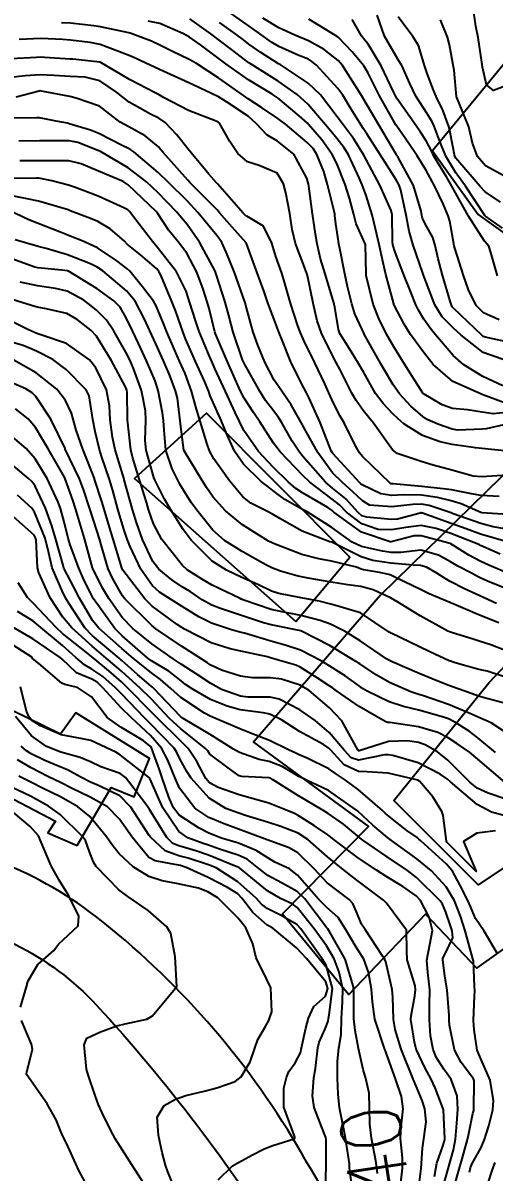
# Model space of a CAD drawing. Header units: metres. Extents: x 318500 to 325275, y 7408834 to 7428799.
# Drawn here: x 323661.5 to 323693.2, y 7419599.3 to 7419676.5 of the extents above; entities that cross this region are included whole.
import ezdxf
from ezdxf.enums import TextEntityAlignment as Align

# ---------------------------------------------------------------- set-up
doc = ezdxf.new("R2010")
doc.units = ezdxf.units.M
doc.header["$MEASUREMENT"] = 0
for name, color, linetype in [('Cotas', 45, 'Continuous'), ('Curvas de Nivel 1m', 11, 'Continuous'), ('Curvas de Nivel 5m', 15, 'Continuous'), ('Edificações', 30, 'Continuous'), ('Vias Primárias', 230, 'Continuous')]:
    doc.layers.add(name, color=color, linetype=linetype)
doc.styles.add('Style-STANDARD', font='STANDARD.shx')

msp = doc.modelspace()

# ---------------------------------------------------------------- linework, layer by layer
at = {"layer": 'Curvas de Nivel 1m', "flags": 128}
for points, elevation in [([(323694.173, 7419653.765), (323692.453, 7419654.368), (323690.991, 7419655.535), (323690.475, 7419656.006), (323689.697, 7419656.767), (323689.22, 7419657.559), (323688.517, 7419659.376), (323688.443, 7419659.571), (323688.395, 7419659.698), (323687.753, 7419661.582), (323687.487, 7419662.513), (323687.285, 7419663.589), (323686.919, 7419665.272), (323686.804, 7419665.597), (323686.605, 7419665.965), (323685.551, 7419667.611), (323684.644, 7419669.058), (323684.424, 7419669.399), (323684.268, 7419669.626), (323683.591, 7419670.711), (323683.022, 7419671.645), (323682.687, 7419672.105), (323681.252, 7419673.672), (323680.956, 7419673.92), (323680.714, 7419674.058), (323680.083, 7419674.32), (323678.722, 7419674.927), (323678.234, 7419675.216), (323677.527, 7419675.718), (323676.738, 7419676.28), (323675.009, 7419677.503)], 772), ([(323694.463, 7419654.998), (323692.59, 7419655.397), (323692.469, 7419655.445), (323692.37, 7419655.521), (323690.488, 7419657.331), (323690.387, 7419657.44), (323690.323, 7419657.543), (323690.231, 7419657.807), (323689.726, 7419659.552), (323689.446, 7419660.647), (323689.242, 7419661.56), (323689.079, 7419662.086), (323688.564, 7419663.007), (323688.383, 7419663.387), (323688.338, 7419663.573), (323688.291, 7419663.857), (323687.781, 7419665.582), (323686.718, 7419667.51), (323686.66, 7419667.6), (323686.647, 7419667.616), (323686.63, 7419667.645), (323685.46, 7419669.612), (323684.67, 7419670.975), (323684.28, 7419671.626), (323683.54, 7419672.795), (323683, 7419673.646), (323682.874, 7419673.81), (323682.713, 7419673.968), (323681.766, 7419674.709), (323680.726, 7419675.291), (323679.806, 7419675.689), (323678.737, 7419676.182), (323677.647, 7419676.816)], 773), ([(323693.767, 7419662.707), (323692.619, 7419663.519), (323692.571, 7419663.574), (323691.269, 7419665.533), (323690.613, 7419666.424), (323689.946, 7419667.55), (323689.579, 7419668.495), (323689.166, 7419669.562), (323688.999, 7419669.908), (323688.663, 7419670.441), (323687.943, 7419671.581), (323687.535, 7419672.43), (323687.01, 7419673.595), (323686.902, 7419673.787), (323686.715, 7419674.059), (323685.84, 7419675.609), (323685.343, 7419677.022)], 776), ([(323693.618, 7419664.471), (323692.595, 7419665.168), (323692.249, 7419665.524), (323690.628, 7419667.411), (323690.565, 7419667.541), (323690.244, 7419669.144), (323690.146, 7419669.548), (323689.754, 7419670.641), (323689.307, 7419671.561), (323689.112, 7419671.99), (323688.703, 7419673.114), (323688.579, 7419673.443), (323688.546, 7419673.572), (323688.122, 7419674.977), (323687.733, 7419675.585), (323686.75, 7419676.917)], 777), ([(323694.696, 7419672.539), (323693.148, 7419671.974), (323692.692, 7419672.339), (323692.422, 7419673.523), (323692.369, 7419673.868), (323692.117, 7419675.526), (323691.974, 7419676.295), (323691.778, 7419677.53)], 779), ([(323693.855, 7419649.498), (323692.654, 7419649.248), (323692.385, 7419649.218), (323690.76, 7419649.16), (323690.385, 7419649.214), (323689.407, 7419649.555), (323688.705, 7419649.877), (323688.395, 7419650.079), (323687.596, 7419650.772), (323686.836, 7419651.594), (323686.419, 7419652.185), (323685.588, 7419653.609), (323684.47, 7419655.59), (323684.454, 7419655.62), (323683.827, 7419656.973), (323683.625, 7419657.633), (323683.346, 7419658.798), (323683.161, 7419659.64), (323682.831, 7419661.361), (323682.77, 7419661.647), (323682.738, 7419661.833), (323682.564, 7419663.017), (323682.491, 7419663.573), (323682.481, 7419663.651), (323682.459, 7419663.764), (323681.999, 7419665.659), (323681.753, 7419666.522), (323681.291, 7419667.67), (323681.033, 7419668.073), (323680.638, 7419668.478), (323679.18, 7419669.695), (323678.656, 7419670.086), (323677.564, 7419670.819), (323676.675, 7419671.405), (323676.206, 7419671.737), (323674.696, 7419672.799), (323673.2, 7419673.775), (323672.713, 7419674.05), (323671.53, 7419674.61), (323670.722, 7419675.014), (323670.175, 7419675.268), (323668.73, 7419675.823), (323668.652, 7419675.841), (323666.736, 7419676.228), (323666.291, 7419676.312), (323664.739, 7419676.482), (323664.127, 7419676.511)], 768), ([(323694.399, 7419650.377), (323693.129, 7419650.241), (323692.398, 7419650.353), (323691.416, 7419650.514), (323690.401, 7419650.613), (323689.709, 7419650.857), (323688.487, 7419651.569), (323688.411, 7419651.639), (323687.184, 7419653.589), (323686.457, 7419654.749), (323685.97, 7419655.605), (323685.439, 7419656.651), (323685.057, 7419657.614), (323684.603, 7419659.535), (323684.595, 7419659.619), (323684.55, 7419661.62), (323683.932, 7419662.998), (323683.757, 7419663.632), (323683.483, 7419664.74), (323683.181, 7419665.641), (323682.621, 7419667.06), (323682.319, 7419667.655), (323681.616, 7419668.642), (323680.73, 7419669.679), (323680.651, 7419669.763), (323680.086, 7419670.259), (323678.676, 7419671.439), (323678.283, 7419671.706), (323676.694, 7419672.68), (323675.168, 7419673.753), (323674.905, 7419673.95), (323674.713, 7419674.097), (323673.473, 7419675.022), (323672.728, 7419675.54), (323672.576, 7419675.63), (323672.283, 7419675.787), (323670.74, 7419676.471), (323669.95, 7419676.614)], 769), ([(323693.783, 7419652.136), (323692.429, 7419652.765), (323691.161, 7419653.533), (323690.45, 7419654.176), (323689.262, 7419655.558), (323688.901, 7419655.991), (323688.48, 7419656.615), (323688.122, 7419657.211), (323687.939, 7419657.578), (323687.553, 7419658.536), (323687.127, 7419659.591), (323686.543, 7419661.114), (323686.391, 7419661.602), (323686.362, 7419661.792), (323686.333, 7419663.602), (323686.266, 7419663.911), (323685.51, 7419665.611), (323684.625, 7419667.285), (323684.436, 7419667.623), (323683.739, 7419668.731), (323683.066, 7419669.644), (323682.658, 7419670.193), (323681.518, 7419671.667), (323680.692, 7419672.457), (323678.808, 7419673.699), (323678.711, 7419673.756), (323677.515, 7419674.515), (323676.723, 7419675.079), (323676.352, 7419675.361), (323675.833, 7419675.743), (323674.742, 7419676.53)], 771), ([(323693.536, 7419656.56), (323692.485, 7419657.041), (323691.978, 7419657.525), (323691.471, 7419658.565), (323691.137, 7419659.534), (323690.547, 7419661.365), (323690.51, 7419661.541), (323690.209, 7419663.188), (323690.105, 7419663.547), (323689.773, 7419664.362), (323689.199, 7419665.561), (323688.616, 7419666.644), (323688.035, 7419667.579), (323687.455, 7419668.405), (323686.65, 7419669.566), (323686.626, 7419669.6), (323686.597, 7419669.654), (323685.5, 7419671.612), (323684.703, 7419673.176), (323684.432, 7419673.624), (323683.654, 7419674.571), (323682.729, 7419675.52), (323682.658, 7419675.58), (323682.544, 7419675.653), (323680.746, 7419676.762)], 774), ([(323693.892, 7419666.22), (323692.621, 7419666.91), (323692.079, 7419667.526), (323691.744, 7419668.424), (323691.485, 7419669.532), (323690.679, 7419671.503), (323690.672, 7419671.532), (323690.503, 7419673.339), (323690.475, 7419673.544), (323690.208, 7419675.031), (323690.066, 7419675.55), (323689.588, 7419676.716)], 778), ([(323694.125, 7419647.733), (323692.366, 7419647.914), (323691.938, 7419647.953), (323690.37, 7419648.182), (323689.563, 7419648.362), (323688.378, 7419648.787), (323687.128, 7419649.583), (323686.733, 7419649.926), (323686.397, 7419650.245), (323685.73, 7419650.933), (323685.235, 7419651.612), (323684.431, 7419653.025), (323684.09, 7419653.625), (323683.472, 7419654.617), (323682.836, 7419655.645), (323682.737, 7419655.911), (323682.488, 7419657.415), (323682.456, 7419657.617), (323682.449, 7419657.651), (323682.434, 7419657.707), (323681.837, 7419659.66), (323681.532, 7419660.668), (323681.293, 7419661.669), (323681.19, 7419662.304), (323681.001, 7419663.674), (323680.747, 7419665.528), (323680.715, 7419665.678), (323680.606, 7419666.072), (323679.727, 7419667.689), (323678.639, 7419668.555), (323677.923, 7419668.991), (323677.23, 7419669.721), (323676.658, 7419670.232), (323675.215, 7419671.209), (323674.677, 7419671.532), (323674.213, 7419671.765), (323672.691, 7419672.482), (323671.459, 7419673.038), (323670.704, 7419673.382), (323669.755, 7419673.824), (323669.035, 7419674.157), (323668.714, 7419674.281), (323668.011, 7419674.553), (323666.722, 7419675.043), (323666.048, 7419675.195), (323664.725, 7419675.345), (323664.214, 7419675.387), (323662.725, 7419675.445), (323661.278, 7419675.381)], 767), ([(323693.743, 7419646.095), (323692.337, 7419646.012), (323691.794, 7419646.07), (323690.344, 7419646.469), (323689.106, 7419646.801), (323688.352, 7419647.023), (323686.672, 7419647.587), (323686.364, 7419647.833), (323685.082, 7419649.61), (323684.775, 7419649.997), (323684.398, 7419650.465), (323683.917, 7419651.139), (323683.638, 7419651.632), (323682.821, 7419653.257), (323682.609, 7419653.647), (323682.444, 7419653.938), (323681.596, 7419655.663), (323681.31, 7419656.499), (323681.027, 7419657.672), (323680.652, 7419659.544), (323680.615, 7419659.679), (323680.524, 7419659.928), (323679.85, 7419661.687), (323679.631, 7419662.618), (323679.459, 7419663.691), (323679.203, 7419665.082), (323679.039, 7419665.696), (323678.611, 7419666.401), (323677.403, 7419666.933), (323676.621, 7419667.163), (323675.983, 7419667.74), (323675.433, 7419668.543), (323674.751, 7419669.758), (323674.651, 7419669.842), (323674.513, 7419669.901), (323672.662, 7419670.613), (323670.986, 7419671.494), (323670.678, 7419671.679), (323670.426, 7419671.814), (323668.693, 7419672.699), (323666.732, 7419673.86), (323666.71, 7419673.868), (323664.885, 7419674.061), (323664.712, 7419674.076), (323662.985, 7419674.188), (323662.713, 7419674.193), (323662.448, 7419674.187), (323660.711, 7419674.088)], 766), ([(323694.104, 7419643.492), (323692.395, 7419643.593), (323692.311, 7419643.619), (323690.977, 7419644.193), (323690.319, 7419644.396), (323689.383, 7419644.617), (323688.322, 7419644.777), (323687.097, 7419644.808), (323686.322, 7419644.764), (323685.591, 7419644.87), (323684.329, 7419645.479), (323684.249, 7419645.541), (323684.167, 7419645.622), (323682.359, 7419647.572), (323682.302, 7419647.651), (323682.242, 7419647.771), (323681.508, 7419649.659), (323680.736, 7419651.337), (323680.578, 7419651.668), (323680.415, 7419651.995), (323679.558, 7419653.683), (323678.949, 7419655.206), (323678.761, 7419655.697), (323678.477, 7419656.406), (323678.116, 7419657.335), (323677.983, 7419657.708), (323677.712, 7419658.502), (323677.281, 7419659.719), (323676.549, 7419661.684), (323676.525, 7419661.73), (323675.601, 7419662.785), (323674.743, 7419663.757), (323674.573, 7419663.94), (323672.751, 7419665.778), (323672.602, 7419665.938), (323670.961, 7419667.805), (323670.806, 7419667.982), (323670.634, 7419668.173), (323669.739, 7419668.921), (323668.647, 7419669.512), (323668.068, 7419669.846), (323666.666, 7419670.907), (323665.098, 7419671.459), (323664.675, 7419671.551), (323662.788, 7419671.918), (323662.68, 7419671.93), (323662.629, 7419671.921), (323661.087, 7419671.522)], 764), ([(323694.294, 7419642.453), (323693.131, 7419642.668), (323692.301, 7419642.881), (323690.449, 7419643.538), (323690.349, 7419643.578), (323690.311, 7419643.59), (323688.838, 7419644.085), (323688.316, 7419644.183), (323687.726, 7419644.165), (323686.314, 7419643.995), (323684.824, 7419644.122), (323684.318, 7419644.426), (323683.712, 7419645.018), (323682.999, 7419645.64), (323682.339, 7419646.274), (323681.338, 7419647.66), (323680.386, 7419649.377), (323680.24, 7419649.672), (323679.56, 7419650.841), (323678.965, 7419651.692), (323678.422, 7419652.504), (323677.794, 7419653.71), (323677.309, 7419654.865), (323677.013, 7419655.722), (323676.888, 7419656.138), (323676.489, 7419657.613), (323676.462, 7419657.73), (323676.447, 7419657.774), (323675.754, 7419659.741), (323675.22, 7419661.07), (323674.906, 7419661.755), (323674.76, 7419661.965), (323674.555, 7419662.214), (323673.284, 7419663.773), (323672.581, 7419664.526), (323671.297, 7419665.8), (323670.61, 7419666.452), (323668.978, 7419667.835), (323668.781, 7419667.987), (323668.632, 7419668.071), (323668.206, 7419668.273), (323666.642, 7419669.069), (323666.08, 7419669.304), (323664.648, 7419669.73), (323664.517, 7419669.76), (323663.763, 7419669.903), (323662.653, 7419670.123), (323662.442, 7419670.134), (323660.652, 7419670.095)], 763), ([(323694.149, 7419641.625), (323692.29, 7419642.172), (323691.306, 7419642.514), (323690.3, 7419642.884), (323688.381, 7419643.569), (323688.326, 7419643.586), (323688.31, 7419643.589), (323688.293, 7419643.588), (323688.223, 7419643.571), (323686.707, 7419643.183), (323686.303, 7419643.14), (323684.616, 7419643.304), (323684.307, 7419643.404), (323684.05, 7419643.624), (323683.226, 7419644.544), (323682.326, 7419645.263), (323681.856, 7419645.655), (323680.355, 7419647.358), (323680.114, 7419647.674), (323679.631, 7419648.421), (323678.908, 7419649.692), (323678.708, 7419650.01), (323678.397, 7419650.42), (323677.843, 7419651.147), (323677.475, 7419651.714), (323676.437, 7419653.556), (323676.357, 7419653.731), (323676.292, 7419653.882), (323675.669, 7419655.738), (323675.362, 7419656.861), (323675.126, 7419657.744), (323674.518, 7419659.619), (323674.465, 7419659.761), (323674.417, 7419659.866), (323673.397, 7419661.772), (323672.562, 7419662.959), (323672.196, 7419663.415), (323671.871, 7419663.79), (323670.589, 7419665.103), (323669.824, 7419665.822), (323668.614, 7419666.761), (323666.745, 7419667.859), (323666.631, 7419667.912), (323665.224, 7419668.469), (323664.637, 7419668.578), (323663.315, 7419668.582), (323662.637, 7419668.581), (323661.254, 7419668.552)], 762), ([(323693.608, 7419640.831), (323692.279, 7419641.407), (323692.208, 7419641.44), (323692.062, 7419641.513), (323690.29, 7419642.203), (323689.294, 7419642.556), (323688.298, 7419642.738), (323687.261, 7419642.614), (323686.293, 7419642.454), (323685.413, 7419642.483), (323684.299, 7419642.857), (323683.281, 7419643.635), (323682.797, 7419644.125), (323682.319, 7419644.516), (323680.822, 7419645.665), (323680.336, 7419646.101), (323678.816, 7419647.693), (323678.369, 7419648.271), (323677.446, 7419649.714), (323677.018, 7419650.342), (323676.406, 7419651.294), (323676.176, 7419651.732), (323675.972, 7419652.179), (323675.289, 7419653.742), (323674.468, 7419655.614), (323674.421, 7419655.751), (323674.047, 7419657.318), (323673.921, 7419657.759), (323673.653, 7419658.613), (323673.213, 7419659.773), (323672.539, 7419661.037), (323671.96, 7419661.789), (323671.325, 7419662.565), (323670.569, 7419663.731), (323670.507, 7419663.811), (323668.597, 7419665.635), (323668.27, 7419665.843), (323666.61, 7419666.536), (323665.453, 7419667.042), (323664.62, 7419667.245), (323663.288, 7419667.235), (323662.62, 7419667.237), (323661.314, 7419667.235)], 761), ([(323694.244, 7419638.394), (323692.759, 7419638.998), (323692.256, 7419639.239), (323692.074, 7419639.33), (323691.714, 7419639.518), (323690.75, 7419640.026), (323690.261, 7419640.301), (323689.463, 7419640.747), (323688.273, 7419641.083), (323686.918, 7419640.936), (323686.27, 7419640.933), (323685.692, 7419641.019), (323684.276, 7419641.334), (323683.664, 7419641.629), (323682.294, 7419642.613), (323680.625, 7419643.667), (323680.312, 7419643.832), (323679.126, 7419644.495), (323678.324, 7419645.103), (323677.984, 7419645.363), (323677.541, 7419645.712), (323676.347, 7419646.874), (323675.744, 7419647.736), (323675.234, 7419648.884), (323674.873, 7419649.745), (323674.4, 7419650.796), (323674.119, 7419651.467), (323674.014, 7419651.756), (323673.742, 7419652.439), (323673.139, 7419653.77), (323672.463, 7419655.284), (323672.267, 7419655.783), (323671.806, 7419657.113), (323671.541, 7419657.794), (323670.815, 7419659.506), (323670.665, 7419659.808), (323670.523, 7419659.986), (323669.429, 7419660.929), (323668.547, 7419661.653), (323668.35, 7419661.833), (323667.384, 7419662.673), (323666.563, 7419663.166), (323666.072, 7419663.375), (323664.712, 7419663.888), (323664.571, 7419663.938), (323664.5, 7419663.962), (323662.579, 7419664.528), (323661.818, 7419664.685), (323660.585, 7419664.935)], 759), ([(323693.361, 7419637.499), (323692.238, 7419638.023), (323691.21, 7419638.491), (323690.245, 7419638.99), (323689.896, 7419639.195), (323689.34, 7419639.554), (323688.65, 7419639.958), (323688.257, 7419640.069), (323687.75, 7419640.083), (323686.259, 7419640.219), (323685.053, 7419640.399), (323684.265, 7419640.634), (323682.327, 7419641.601), (323682.28, 7419641.625), (323682.164, 7419641.651), (323680.29, 7419642.357), (323678.785, 7419643.211), (323678.307, 7419643.51), (323677.922, 7419643.706), (323676.841, 7419644.248), (323676.319, 7419644.664), (323675.411, 7419645.739), (323674.352, 7419647.219), (323674.062, 7419647.754), (323673.907, 7419648.217), (323673.434, 7419649.764), (323673.19, 7419650.56), (323672.857, 7419651.773), (323672.428, 7419652.947), (323672.052, 7419653.786), (323671.731, 7419654.511), (323671.187, 7419655.799), (323670.982, 7419656.31), (323670.487, 7419657.496), (323670.3, 7419657.812), (323669.635, 7419658.687), (323668.724, 7419659.828), (323668.523, 7419660.017), (323667.841, 7419660.53), (323666.543, 7419661.388), (323665.517, 7419661.875), (323664.813, 7419662.146), (323664.554, 7419662.248), (323663.983, 7419662.469), (323662.561, 7419663.022), (323661.929, 7419663.285), (323660.57, 7419663.924)], 758), ([(323693.509, 7419636.199), (323692.218, 7419636.719), (323690.333, 7419637.538), (323690.259, 7419637.568), (323690.23, 7419637.582), (323688.829, 7419638.154), (323688.239, 7419638.451), (323686.602, 7419639.231), (323686.248, 7419639.408), (323686.118, 7419639.461), (323685.497, 7419639.601), (323684.411, 7419639.776), (323684.253, 7419639.824), (323683.937, 7419639.943), (323682.261, 7419640.353), (323681.406, 7419640.515), (323680.267, 7419640.799), (323678.488, 7419641.486), (323678.278, 7419641.576), (323678.04, 7419641.704), (323676.296, 7419642.799), (323675.138, 7419643.742), (323674.319, 7419644.653), (323673.865, 7419645.297), (323673.571, 7419645.761), (323672.36, 7419647.759), (323672.349, 7419647.78), (323672.104, 7419649.784), (323671.91, 7419651.292), (323671.792, 7419651.789), (323671.402, 7419652.819), (323670.973, 7419653.802), (323670.457, 7419654.942), (323670.058, 7419655.814), (323669.7, 7419656.596), (323669.063, 7419657.824), (323668.5, 7419658.512), (323666.903, 7419659.854), (323666.524, 7419660.105), (323666.072, 7419660.322), (323664.536, 7419660.929), (323663.087, 7419661.359), (323662.544, 7419661.487), (323661.003, 7419661.933)], 757), ([(323694.188, 7419634.267), (323692.966, 7419634.728), (323692.195, 7419634.982), (323691.788, 7419635.108), (323690.402, 7419635.537), (323690.201, 7419635.605), (323690.089, 7419635.654), (323688.217, 7419636.675), (323686.764, 7419637.585), (323686.233, 7419637.896), (323685.061, 7419638.431), (323684.24, 7419638.64), (323683.368, 7419638.76), (323682.243, 7419638.943), (323680.699, 7419639.212), (323680.246, 7419639.293), (323679.938, 7419639.365), (323678.837, 7419639.691), (323678.253, 7419639.911), (323677.864, 7419640.098), (323676.269, 7419640.991), (323675.07, 7419641.742), (323674.29, 7419642.429), (323673.214, 7419643.766), (323672.846, 7419644.303), (323672.323, 7419645.125), (323672.076, 7419645.532), (323671.944, 7419645.786), (323671.571, 7419646.562), (323671.142, 7419647.798), (323671.023, 7419649.158), (323670.985, 7419649.801), (323670.915, 7419650.322), (323670.628, 7419651.807), (323670.42, 7419652.461), (323669.84, 7419653.816), (323669.298, 7419654.981), (323668.895, 7419655.826), (323668.479, 7419656.702), (323668.055, 7419657.406), (323667.63, 7419657.843), (323666.502, 7419658.658), (323664.584, 7419659.824), (323664.519, 7419659.852), (323664.151, 7419659.894), (323662.522, 7419660.053), (323662.341, 7419660.095), (323660.532, 7419660.739)], 756), ([(323694.139, 7419630.741), (323692.453, 7419631.199), (323692.147, 7419631.279), (323691.465, 7419631.52), (323690.157, 7419631.999), (323689.421, 7419632.291), (323688.169, 7419632.816), (323686.341, 7419633.588), (323686.171, 7419633.671), (323685.965, 7419633.801), (323684.191, 7419634.996), (323683.182, 7419635.635), (323682.207, 7419636.117), (323681.502, 7419636.366), (323680.215, 7419636.702), (323678.962, 7419636.946), (323678.221, 7419637.116), (323676.371, 7419637.728), (323676.271, 7419637.77), (323676.231, 7419637.788), (323676.128, 7419637.834), (323674.24, 7419638.748), (323673.6, 7419639.116), (323672.571, 7419639.775), (323672.254, 7419640.052), (323670.873, 7419641.801), (323670.296, 7419642.856), (323669.969, 7419643.813), (323669.826, 7419644.304), (323669.357, 7419645.82), (323668.912, 7419647.264), (323668.784, 7419647.826), (323668.579, 7419649.636), (323668.567, 7419649.828), (323668.53, 7419651.708), (323668.506, 7419651.829), (323668.413, 7419652.056), (323667.459, 7419653.845), (323666.464, 7419655.464), (323666.093, 7419655.866), (323665.175, 7419656.578), (323664.481, 7419656.975), (323663.088, 7419657.3), (323662.485, 7419657.413), (323662.101, 7419657.531), (323660.808, 7419657.935)], 754), ([(323694.113, 7419628.762), (323692.996, 7419629.501), (323692.126, 7419629.877), (323691.513, 7419630.136), (323690.138, 7419630.721), (323688.378, 7419631.335), (323688.147, 7419631.403), (323687.595, 7419631.576), (323686.156, 7419632.199), (323685.273, 7419632.715), (323684.168, 7419633.447), (323684.062, 7419633.515), (323683.898, 7419633.624), (323682.185, 7419634.657), (323680.2, 7419635.67), (323678.206, 7419636.074), (323677.706, 7419636.209), (323676.214, 7419636.696), (323674.799, 7419637.167), (323674.225, 7419637.392), (323673.584, 7419637.76), (323672.768, 7419638.304), (323672.239, 7419638.635), (323671.54, 7419639.088), (323670.657, 7419639.804), (323670.258, 7419640.334), (323669.576, 7419641.817), (323669.167, 7419642.952), (323668.902, 7419643.824), (323668.344, 7419645.815), (323668.33, 7419645.861), (323667.73, 7419647.839), (323667.541, 7419648.674), (323667.404, 7419649.845), (323667.349, 7419650.795), (323667.139, 7419651.849), (323666.432, 7419653.334), (323666.001, 7419653.867), (323664.456, 7419654.98), (323662.867, 7419655.503), (323662.466, 7419655.638), (323661.853, 7419655.919), (323660.922, 7419656.381)], 753), ([(323693.294, 7419627.498), (323692.11, 7419628.497), (323691.519, 7419628.924), (323690.564, 7419629.533), (323690.123, 7419629.763), (323689.79, 7419629.88), (323688.132, 7419630.351), (323687.115, 7419630.6), (323686.14, 7419630.895), (323684.665, 7419631.612), (323684.345, 7419631.81), (323684.153, 7419631.948), (323683.176, 7419632.651), (323682.166, 7419633.295), (323681.566, 7419633.656), (323680.181, 7419634.371), (323679.159, 7419634.712), (323678.189, 7419634.975), (323676.417, 7419635.507), (323676.198, 7419635.568), (323675.543, 7419635.737), (323674.207, 7419636.189), (323673.354, 7419636.621), (323672.223, 7419637.315), (323671.455, 7419637.792), (323670.71, 7419638.278), (323670.239, 7419638.702), (323669.458, 7419639.818), (323668.723, 7419641.375), (323668.545, 7419641.827), (323668.291, 7419642.568), (323667.916, 7419643.836), (323667.573, 7419645.092), (323667.34, 7419645.845), (323666.801, 7419647.406), (323666.668, 7419647.855), (323666.378, 7419649.051), (323666.224, 7419649.862), (323665.989, 7419651.449), (323665.789, 7419651.869), (323664.43, 7419653.235), (323663.538, 7419653.899), (323662.448, 7419654.463), (323661.538, 7419654.839), (323660.458, 7419655.155)], 752), ([(323693.935, 7419625.491), (323692.093, 7419627.064), (323691.535, 7419627.518), (323690.681, 7419628.107), (323690.109, 7419628.478), (323689.407, 7419628.845), (323688.117, 7419629.221), (323686.19, 7419629.519), (323686.119, 7419629.515), (323686.038, 7419629.511), (323685.866, 7419629.594), (323684.135, 7419630.598), (323682.606, 7419631.643), (323682.339, 7419631.834), (323682.153, 7419631.959), (323681.293, 7419632.525), (323680.166, 7419633.241), (323679.867, 7419633.375), (323678.78, 7419633.691), (323678.173, 7419633.869), (323677.957, 7419633.92), (323676.179, 7419634.301), (323675.462, 7419634.456), (323674.187, 7419634.868), (323672.394, 7419635.777), (323672.202, 7419635.898), (323671.888, 7419636.101), (323670.223, 7419637.319), (323669.716, 7419637.815), (323668.249, 7419639.751), (323668.217, 7419639.798), (323668.204, 7419639.831), (323668.18, 7419639.902), (323667.587, 7419641.84), (323667.274, 7419642.867), (323666.986, 7419643.85), (323666.831, 7419644.368), (323666.348, 7419645.86), (323666.331, 7419645.911), (323665.554, 7419647.872), (323665.106, 7419649.152), (323664.918, 7419649.882), (323664.804, 7419650.294), (323664.403, 7419651.153), (323663.815, 7419651.896), (323662.426, 7419653.004), (323660.761, 7419653.935)], 751), ([(323694.037, 7419623.215), (323693.011, 7419623.5), (323692.047, 7419623.999), (323690.259, 7419625.537), (323690.072, 7419625.704), (323689.58, 7419626.045), (323688.089, 7419626.815), (323686.381, 7419627.302), (323686.096, 7419627.354), (323685.837, 7419627.335), (323684.084, 7419626.996), (323683.598, 7419627.14), (323683.14, 7419627.634), (323682.108, 7419628.841), (323681.174, 7419629.659), (323680.131, 7419630.376), (323678.751, 7419631.081), (323678.143, 7419631.22), (323676.649, 7419631.215), (323676.143, 7419631.278), (323674.871, 7419631.743), (323674.154, 7419632.125), (323673.173, 7419632.777), (323672.167, 7419633.436), (323671.958, 7419633.574), (323671.626, 7419633.788), (323670.185, 7419634.796), (323668.906, 7419635.823), (323668.211, 7419636.56), (323667.308, 7419637.844), (323666.909, 7419638.522), (323666.249, 7419639.802), (323666.23, 7419639.841), (323666.221, 7419639.86), (323666.206, 7419639.905), (323665.659, 7419641.869), (323665.407, 7419642.759), (323665.061, 7419643.879), (323664.875, 7419644.441), (323664.379, 7419645.889), (323664.332, 7419645.996), (323663.227, 7419647.901), (323662.381, 7419649.331), (323661.882, 7419649.918), (323661.039, 7419650.572)], 749), ([(323693.29, 7419622.234), (323692.026, 7419622.078), (323691.128, 7419621.523), (323691.99, 7419619.51), (323690.019, 7419621.477), (323689.985, 7419621.541), (323689.771, 7419623.277), (323689.688, 7419623.545), (323689.076, 7419624.534), (323688.173, 7419625.568), (323688.071, 7419625.64), (323687.969, 7419625.674), (323686.078, 7419626.122), (323684.664, 7419626.197), (323684.076, 7419626.231), (323683.116, 7419626.67), (323682.216, 7419627.648), (323682.092, 7419627.785), (323681.721, 7419628.029), (323680.109, 7419628.922), (323678.907, 7419629.688), (323678.126, 7419630.074), (323677.675, 7419630.159), (323676.13, 7419630.367), (323675.267, 7419630.605), (323674.14, 7419631.063), (323672.903, 7419631.769), (323672.45, 7419632.073), (323672.155, 7419632.306), (323671.325, 7419632.956), (323670.168, 7419633.659), (323669.956, 7419633.812), (323668.193, 7419635.332), (323667.696, 7419635.838), (323666.263, 7419637.826), (323666.243, 7419637.86), (323666.23, 7419637.885), (323665.59, 7419639.216), (323665.294, 7419639.874), (323664.707, 7419641.45), (323664.577, 7419641.886), (323664.297, 7419642.999), (323664.05, 7419643.893), (323663.891, 7419644.317), (323663.158, 7419645.902), (323662.35, 7419647.228), (323661.738, 7419647.919), (323660.377, 7419649.076)], 748), ([(323693.433, 7419613.979), (323692.525, 7419615.504), (323691.948, 7419616.359), (323691.605, 7419617.164), (323691.456, 7419617.518), (323690.899, 7419618.603), (323690.403, 7419619.534), (323689.997, 7419620.012), (323688.273, 7419621.566), (323688.144, 7419621.691), (323688.022, 7419621.785), (323687.336, 7419622.268), (323686.037, 7419623.303), (323685.881, 7419623.435), (323685.701, 7419623.595), (323684.061, 7419625.024), (323683.213, 7419625.633), (323682.529, 7419626.098), (323682.078, 7419626.402), (323680.622, 7419627.127), (323680.087, 7419627.346), (323679.86, 7419627.446), (323679.375, 7419627.681), (323678.099, 7419628.313), (323677.124, 7419628.696), (323676.11, 7419629.089), (323674.587, 7419629.745), (323674.123, 7419629.948), (323673.736, 7419630.146), (323672.141, 7419631.196), (323671.472, 7419631.79), (323670.769, 7419632.414), (323670.161, 7419632.863), (323668.961, 7419633.822), (323668.18, 7419634.489), (323666.63, 7419635.854), (323666.208, 7419636.364), (323665.343, 7419637.873), (323664.957, 7419638.599), (323664.286, 7419639.889), (323664.251, 7419639.985), (323663.722, 7419641.896), (323663.47, 7419642.721), (323663.059, 7419643.903), (323662.325, 7419645.436), (323662.12, 7419645.706), (323661.873, 7419645.917), (323660.349, 7419647.2)], 747), ([(323691.53, 7419599.325), (323691.582, 7419599.512), (323691.612, 7419599.621), (323691.726, 7419599.897), (323692.311, 7419600.935), (323692.552, 7419601.502), (323692.839, 7419602.425), (323693.102, 7419603.497), (323693.162, 7419604.121), (323692.927, 7419605.499), (323692.239, 7419607.091), (323692.065, 7419607.508), (323691.85, 7419608.875), (323691.819, 7419609.511), (323691.876, 7419611.134), (323691.901, 7419611.489), (323691.899, 7419611.51), (323691.884, 7419611.778), (323691.803, 7419613.512), (323691.776, 7419613.648), (323691.244, 7419615.52), (323690.936, 7419616.511), (323690.541, 7419617.531), (323689.974, 7419618.47), (323688.979, 7419619.555), (323688.002, 7419620.363), (323686.293, 7419621.587), (323686.022, 7419621.789), (323685.045, 7419622.62), (323684.039, 7419623.553), (323684.002, 7419623.583), (323683.955, 7419623.621), (323682.06, 7419624.951), (323680.553, 7419625.665), (323680.072, 7419625.897), (323678.954, 7419626.562), (323678.082, 7419626.887), (323677.409, 7419627.036), (323676.088, 7419627.505), (323675.683, 7419627.734), (323674.104, 7419628.708), (323672.294, 7419629.777), (323672.122, 7419629.915), (323670.33, 7419631.807), (323670.235, 7419631.893), (323670.151, 7419631.959), (323669.233, 7419632.745), (323668.169, 7419633.683), (323668.092, 7419633.754), (323667.994, 7419633.833), (323666.192, 7419635.359), (323665.698, 7419635.868), (323664.628, 7419637.48), (323664.392, 7419637.888), (323664.336, 7419637.994), (323664.233, 7419638.193), (323663.507, 7419639.897), (323663.283, 7419640.882), (323663.023, 7419641.903), (323662.306, 7419643.638), (323662.127, 7419643.913), (323661.168, 7419644.777)], 746), ([(323689.706, 7419598.114), (323690.11, 7419599.534), (323690.458, 7419600.81), (323690.592, 7419601.527), (323690.681, 7419602.611), (323690.761, 7419603.525), (323690.712, 7419604.449), (323690.301, 7419605.532), (323690.099, 7419605.83), (323689.81, 7419606.229), (323689.306, 7419607.031), (323689.09, 7419607.551), (323688.918, 7419608.48), (323688.845, 7419609.555), (323688.864, 7419610.549), (323688.875, 7419611.555), (323688.74, 7419612.715), (323688.682, 7419613.558), (323688.884, 7419614.597), (323689.05, 7419615.553), (323688.835, 7419616.443), (323688.242, 7419617.566), (323687.964, 7419617.866), (323687.057, 7419618.496), (323685.984, 7419619.157), (323685.286, 7419619.601), (323684.003, 7419620.478), (323682.455, 7419621.643), (323682.209, 7419621.834), (323682.023, 7419621.967), (323681.121, 7419622.567), (323680.036, 7419623.275), (323679.773, 7419623.411), (323679.072, 7419623.685), (323678.046, 7419624.101), (323677.505, 7419624.252), (323676.054, 7419624.654), (323674.66, 7419625.145), (323674.066, 7419625.462), (323673.813, 7419625.754), (323673.225, 7419626.907), (323672.639, 7419627.772), (323672.098, 7419628.318), (323670.57, 7419629.803), (323670.127, 7419630.259), (323668.59, 7419631.826), (323668.154, 7419632.239), (323667.299, 7419632.981), (323666.247, 7419633.859), (323666.171, 7419633.925), (323665.883, 7419634.156), (323664.194, 7419635.503), (323663.772, 7419635.894), (323662.224, 7419637.538), (323661.846, 7419637.916), (323661.206, 7419638.892)], 744), ([(323689.192, 7419599.025), (323689.28, 7419599.547), (323689.341, 7419599.931), (323689.743, 7419601.051), (323689.858, 7419601.429), (323689.874, 7419601.538), (323689.789, 7419603.53), (323689.78, 7419603.572), (323689.225, 7419604.979), (323688.956, 7419605.553), (323688.556, 7419606.303), (323687.968, 7419607.568), (323687.837, 7419608.047), (323687.609, 7419609.573), (323687.613, 7419609.822), (323687.876, 7419611.158), (323687.916, 7419611.569), (323687.884, 7419611.832), (323687.362, 7419613.575), (323687.322, 7419614.173), (323687.308, 7419615.576), (323685.958, 7419617.388), (323685.86, 7419617.492), (323685.753, 7419617.593), (323683.98, 7419618.931), (323683.059, 7419619.634), (323682.003, 7419620.502), (323680.679, 7419621.663), (323680.024, 7419622.079), (323678.864, 7419622.529), (323678.026, 7419622.792), (323676.491, 7419623.266), (323676.035, 7419623.419), (323675.177, 7419623.739), (323674.05, 7419624.426), (323672.83, 7419625.769), (323672.537, 7419626.235), (323672.083, 7419627.081), (323671.86, 7419627.556), (323671.705, 7419627.786), (323670.114, 7419629.432), (323669.725, 7419629.814), (323668.144, 7419631.438), (323667.746, 7419631.836), (323666.907, 7419632.598), (323666.162, 7419633.105), (323665.677, 7419633.379), (323665.082, 7419633.876), (323664.182, 7419634.678), (323662.745, 7419635.905), (323662.207, 7419636.347), (323661.175, 7419636.966)], 743), ([(323688.097, 7419597.958), (323688.287, 7419599.561), (323688.381, 7419600.92), (323688.48, 7419601.559), (323688.621, 7419602.703), (323688.541, 7419603.559), (323688.361, 7419604.137), (323687.799, 7419605.482), (323687.764, 7419605.57), (323687.735, 7419605.637), (323686.941, 7419607.579), (323686.544, 7419608.888), (323686.432, 7419609.584), (323686.381, 7419611.078), (323686.343, 7419611.585), (323685.908, 7419613.446), (323685.842, 7419613.591), (323685.714, 7419613.792), (323684.524, 7419615.611), (323684.292, 7419615.964), (323683.952, 7419616.792), (323683.694, 7419617.361), (323683.448, 7419617.628), (323681.976, 7419618.744), (323681.127, 7419619.659), (323680.006, 7419620.762), (323679.433, 7419621.1), (323678.009, 7419621.603), (323677.942, 7419621.634), (323677.763, 7419621.704), (323676.019, 7419622.352), (323675.06, 7419622.704), (323674.031, 7419623.142), (323673.084, 7419623.764), (323672.06, 7419625.115), (323671.761, 7419625.785), (323671.279, 7419626.989), (323670.841, 7419627.799), (323670.103, 7419628.65), (323668.817, 7419629.823), (323668.13, 7419630.51), (323666.905, 7419631.849), (323666.519, 7419632.219), (323666.156, 7419632.422), (323665.13, 7419632.846), (323664.169, 7419633.759), (323664.041, 7419633.891), (323662.188, 7419635.131), (323660.805, 7419635.931)], 742), ([(323686.895, 7419598.391), (323687.044, 7419599.577), (323687.028, 7419600.28), (323686.909, 7419601.578), (323686.949, 7419602.392), (323687.075, 7419603.577), (323686.969, 7419604.397), (323686.567, 7419605.582), (323685.847, 7419607.572), (323685.842, 7419607.59), (323685.83, 7419607.621), (323685.187, 7419609.6), (323685.018, 7419610.749), (323684.952, 7419611.604), (323684.754, 7419612.75), (323684.432, 7419613.612), (323683.922, 7419614.417), (323683.205, 7419615.631), (323682.721, 7419616.412), (323681.954, 7419617.091), (323681.388, 7419617.656), (323679.984, 7419619.26), (323679.437, 7419619.678), (323678.451, 7419620.147), (323677.997, 7419620.424), (323677.209, 7419620.918), (323676.007, 7419621.403), (323674.884, 7419621.741), (323674.015, 7419622.08), (323673.37, 7419622.41), (323672.033, 7419623.302), (323671.646, 7419623.786), (323671.344, 7419624.497), (323670.896, 7419625.798), (323670.68, 7419626.405), (323670.169, 7419627.809), (323670.092, 7419627.919), (323669.605, 7419628.307), (323668.111, 7419629.201), (323667.188, 7419629.844), (323666.141, 7419631.251), (323665.191, 7419631.874), (323664.339, 7419632.075), (323664.153, 7419632.155), (323662.594, 7419633.477), (323662.169, 7419633.818), (323662.144, 7419633.885), (323662.119, 7419633.911), (323660.188, 7419635.159)], 741), ([(323683.704, 7419598.025), (323683.495, 7419599.401), (323683.483, 7419599.624), (323683.473, 7419599.875), (323683.214, 7419601.628), (323683.066, 7419602.325), (323682.801, 7419603.635), (323682.708, 7419604.555), (323682.676, 7419605.637), (323682.675, 7419606.78), (323682.761, 7419607.636), (323682.908, 7419608.57), (323682.929, 7419609.634), (323683.003, 7419610.764), (323683.019, 7419611.633), (323682.782, 7419612.752), (323682.436, 7419613.642), (323681.923, 7419614.522), (323681.095, 7419615.658), (323679.954, 7419617.08), (323679.622, 7419617.341), (323678.849, 7419617.687), (323677.968, 7419618.204), (323676.117, 7419619.728), (323676.046, 7419619.785), (323675.991, 7419619.809), (323675.869, 7419619.853), (323673.999, 7419620.601), (323673.143, 7419620.904), (323672.005, 7419621.236), (323671.615, 7419621.394), (323671.209, 7419621.792), (323670.038, 7419623.668), (323669.943, 7419623.811), (323669.651, 7419624.209), (323668.426, 7419625.826), (323668.073, 7419626.083), (323666.773, 7419626.545), (323666.08, 7419626.875), (323665.385, 7419627.173), (323664.086, 7419627.521), (323663.12, 7419627.9), (323662.101, 7419628.613), (323661.031, 7419629.926)], 739), ([(323681.845, 7419597.791), (323681.917, 7419599.647), (323681.901, 7419601.494), (323681.877, 7419601.648), (323681.755, 7419601.979), (323681.094, 7419603.657), (323680.992, 7419604.453), (323681.091, 7419605.657), (323681.19, 7419606.275), (323681.357, 7419607.655), (323681.445, 7419608.045), (323681.849, 7419608.947), (323682.051, 7419609.453), (323682.067, 7419609.647), (323682.106, 7419609.89), (323682.342, 7419611.643), (323681.904, 7419613.218), (323681.64, 7419613.653), (323680.933, 7419614.652), (323680.217, 7419615.667), (323679.943, 7419615.946), (323678.84, 7419616.578), (323677.953, 7419617.021), (323677.57, 7419617.32), (323677.213, 7419617.711), (323675.976, 7419618.813), (323674.511, 7419619.745), (323673.992, 7419619.963), (323672.632, 7419620.406), (323671.998, 7419620.562), (323671.095, 7419620.887), (323670.093, 7419621.809), (323670.012, 7419621.934), (323668.789, 7419623.823), (323668.051, 7419624.58), (323666.66, 7419625.252), (323666.065, 7419625.5), (323665.381, 7419625.87), (323664.526, 7419626.335), (323664.076, 7419626.514), (323663.013, 7419626.968), (323662.085, 7419627.422), (323661.779, 7419627.607), (323661.403, 7419627.92)], 738), ([(323674.647, 7419598.805), (323675.611, 7419599.731), (323675.678, 7419599.773), (323675.721, 7419599.804), (323676.965, 7419600.478), (323677.738, 7419600.876), (323678.319, 7419601.113), (323679.748, 7419601.548), (323679.805, 7419601.613), (323679.805, 7419601.669), (323679.752, 7419601.794), (323679.068, 7419603.681), (323679.075, 7419604.963), (323679.242, 7419605.678), (323679.398, 7419606.084), (323679.815, 7419606.652), (323680.173, 7419607.319), (323680.257, 7419607.666), (323680.532, 7419608.981), (323680.712, 7419609.661), (323681.091, 7419610.434), (323681.875, 7419611.138), (323682.019, 7419611.648), (323681.887, 7419612.101), (323680.583, 7419613.663), (323679.921, 7419614.379), (323678.323, 7419615.694), (323678.077, 7419615.834), (323677.942, 7419615.913), (323676.982, 7419616.746), (323676.236, 7419617.726), (323675.964, 7419618.001), (323675.278, 7419618.429), (323673.98, 7419619.107), (323672.494, 7419619.772), (323672.119, 7419619.906), (323671.992, 7419619.93), (323670.413, 7419620.223), (323669.996, 7419620.457), (323668.867, 7419621.821), (323668.028, 7419623.018), (323667.206, 7419623.843), (323666.05, 7419624.498), (323664.848, 7419625.089), (323664.064, 7419625.483), (323663.215, 7419625.899), (323662.076, 7419626.463), (323661.163, 7419627.006)], 737), ([(323671.705, 7419598.311), (323671.274, 7419599.345), (323671.116, 7419599.789), (323670.881, 7419600.644), (323670.641, 7419601.797), (323670.563, 7419603.003), (323671.033, 7419603.791), (323671.784, 7419604.22), (323672.484, 7419604.467), (323673.79, 7419604.774), (323674.561, 7419604.974), (323675.797, 7419605.41), (323676.203, 7419605.724), (323676.798, 7419606.732), (323677.127, 7419607.711), (323677.323, 7419608.222), (323677.852, 7419609.149), (323678.045, 7419609.509), (323678.133, 7419609.696), (323678.247, 7419610.078), (323678.198, 7419611.695), (323677.889, 7419612.305), (323677.21, 7419613.71), (323676.981, 7419614.657), (323676.509, 7419615.721), (323676.268, 7419616.05), (323675.947, 7419616.426), (323674.62, 7419617.743), (323673.966, 7419618.15), (323673.33, 7419618.399), (323671.974, 7419618.682), (323670.895, 7419618.878), (323669.981, 7419619.178), (323668.946, 7419619.82), (323667.999, 7419620.689), (323667.498, 7419621.33), (323667.153, 7419621.843), (323666.03, 7419623.199), (323665.203, 7419623.873), (323664.05, 7419624.526), (323662.845, 7419625.116), (323662.064, 7419625.503), (323661.252, 7419625.922)], 736), ([(323661.369, 7419610.405), (323661.806, 7419611.911), (323661.822, 7419611.97), (323661.884, 7419612.17), (323662.535, 7419613.269), (323663.256, 7419613.897), (323663.597, 7419614.209), (323663.917, 7419614.621), (323665.251, 7419615.87), (323665.296, 7419616.513), (323664.622, 7419617.88), (323663.975, 7419618.921), (323663.424, 7419619.896), (323663.006, 7419620.894), (323662.579, 7419621.904), (323662.019, 7419622.535), (323660.337, 7419623.936)], 734), ([(323665.708, 7419598.649), (323665.279, 7419599.43), (323665.08, 7419599.87), (323664.547, 7419601.069), (323664.152, 7419601.884), (323664.03, 7419602.163), (323663.759, 7419602.824), (323663.157, 7419603.896), (323661.799, 7419605.845), (323661.774, 7419605.885), (323661.767, 7419605.91), (323661.802, 7419606.063), (323662.169, 7419607.562), (323662.099, 7419607.907), (323661.836, 7419608.544), (323661.432, 7419609.502)], 734), ([(323692.74, 7419598.469), (323693.08, 7419599.496), (323693.256, 7419599.966)], 747)]:
    msp.add_lwpolyline(points, dxfattribs=dict(at, elevation=elevation))
at = {"layer": 'Curvas de Nivel 5m', "flags": 128}
for points, elevation in [([(323693.898, 7419650.99), (323692.434, 7419651.52), (323692.41, 7419651.533), (323692.39, 7419651.54), (323690.423, 7419652.412), (323689.107, 7419653.56), (323688.452, 7419654.382), (323687.584, 7419655.583), (323687.153, 7419656.267), (323686.489, 7419657.54), (323686.463, 7419657.6), (323686.449, 7419657.642), (323685.91, 7419659.606), (323685.748, 7419660.391), (323685.473, 7419661.611), (323685.135, 7419663.044), (323685.007, 7419663.616), (323684.589, 7419664.91), (323684.329, 7419665.624), (323684.128, 7419666.106), (323683.402, 7419667.638), (323683.109, 7419668.117), (323682.641, 7419668.718), (323682.223, 7419669.234), (323681.87, 7419669.662), (323680.67, 7419671.041), (323679.967, 7419671.687), (323678.693, 7419672.585), (323676.869, 7419673.728), (323676.77, 7419673.788), (323676.711, 7419673.832), (323675.629, 7419674.656), (323674.726, 7419675.34), (323674.152, 7419675.766), (323672.745, 7419676.77)], 770), ([(323693.419, 7419659.507), (323692.982, 7419661.075), (323692.851, 7419661.515), (323692.708, 7419661.674), (323692.553, 7419661.845), (323691.47, 7419663.531), (323690.593, 7419665.095), (323690.357, 7419665.544), (323689.994, 7419666.165), (323689.148, 7419667.562), (323688.979, 7419667.91), (323688.64, 7419668.587), (323688.243, 7419669.173), (323687.955, 7419669.58), (323686.677, 7419671.414), (323686.566, 7419671.601), (323686.459, 7419671.827), (323685.608, 7419673.611), (323684.724, 7419675.065), (323684.48, 7419675.377), (323684.285, 7419675.627), (323683.648, 7419676.735)], 775), ([(323693.53, 7419644.706), (323692.322, 7419644.765), (323691.677, 7419644.88), (323690.326, 7419645.132), (323689.965, 7419645.184), (323688.328, 7419645.373), (323686.384, 7419645.535), (323686.329, 7419645.535), (323686.282, 7419645.543), (323686.202, 7419645.592), (323684.356, 7419647.371), (323684.154, 7419647.623), (323683.886, 7419648.109), (323683.114, 7419649.639), (323682.85, 7419650.099), (323682.403, 7419650.967), (323682.091, 7419651.653), (323681.81, 7419652.265), (323681.149, 7419653.663), (323680.461, 7419655.081), (323680.187, 7419655.683), (323680.007, 7419656.152), (323679.508, 7419657.69), (323679.106, 7419659.099), (323678.935, 7419659.696), (323678.537, 7419660.809), (323678.254, 7419661.704), (323677.691, 7419662.843), (323676.568, 7419663.518), (323676.444, 7419663.607), (323676.331, 7419663.734), (323674.599, 7419665.686), (323674.533, 7419665.761), (323674.034, 7419666.34), (323672.827, 7419667.778), (323672.633, 7419668.033), (323671.862, 7419669.011), (323671.082, 7419669.804), (323670.654, 7419670.102), (323670.093, 7419670.384), (323668.67, 7419671.177), (323667.825, 7419671.849), (323666.691, 7419672.603), (323665.708, 7419672.862), (323664.695, 7419672.91), (323663.631, 7419672.971), (323662.696, 7419673.011), (323661.671, 7419672.955), (323660.693, 7419672.835)], 765), ([(323694.212, 7419639.49), (323692.85, 7419640.089), (323692.268, 7419640.348), (323691.499, 7419640.752), (323690.28, 7419641.526), (323690.247, 7419641.54), (323688.287, 7419642.062), (323687.813, 7419642.049), (323686.281, 7419641.661), (323686.214, 7419641.658), (323684.29, 7419642.307), (323682.425, 7419643.648), (323682.366, 7419643.705), (323682.311, 7419643.75), (323682.016, 7419643.95), (323680.323, 7419644.945), (323679.878, 7419645.229), (323679.352, 7419645.685), (323678.344, 7419646.656), (323677.352, 7419647.715), (323676.381, 7419649.134), (323676.083, 7419649.733), (323675.804, 7419650.328), (323675.136, 7419651.743), (323674.433, 7419653.282), (323674.222, 7419653.753), (323674.038, 7419654.165), (323673.38, 7419655.766), (323673.151, 7419656.444), (323672.735, 7419657.776), (323672.501, 7419658.483), (323671.855, 7419659.79), (323670.545, 7419661.452), (323670.235, 7419661.813), (323669.11, 7419663.279), (323668.698, 7419663.829), (323668.572, 7419663.946), (323668.319, 7419664.089), (323666.585, 7419664.863), (323665.005, 7419665.473), (323664.596, 7419665.607), (323663.484, 7419665.901), (323662.602, 7419666.072), (323662.432, 7419666.083), (323660.602, 7419666.048)], 760), ([(323694.165, 7419632.493), (323692.722, 7419632.955), (323692.174, 7419633.083), (323690.576, 7419633.534), (323690.271, 7419633.629), (323690.181, 7419633.663), (323688.885, 7419634.258), (323688.19, 7419634.598), (323686.274, 7419635.514), (323686.199, 7419635.554), (323686.145, 7419635.591), (323684.219, 7419636.883), (323682.48, 7419637.393), (323682.227, 7419637.456), (323681.44, 7419637.658), (323680.232, 7419637.899), (323678.729, 7419638.186), (323678.236, 7419638.34), (323677.306, 7419638.779), (323676.245, 7419639.262), (323675.2, 7419639.741), (323674.259, 7419640.357), (323672.829, 7419641.772), (323672.29, 7419642.478), (323671.47, 7419643.793), (323671.046, 7419644.527), (323670.392, 7419645.809), (323670.332, 7419645.967), (323669.816, 7419647.815), (323669.741, 7419648.445), (323669.789, 7419649.816), (323669.768, 7419650.445), (323669.491, 7419651.819), (323668.963, 7419653.294), (323668.732, 7419653.827), (323668.448, 7419654.387), (323667.627, 7419655.843), (323667.158, 7419656.531), (323666.484, 7419657.215), (323666.124, 7419657.503), (323665.626, 7419657.873), (323664.499, 7419658.481), (323663.727, 7419658.672), (323662.504, 7419658.835), (323661.34, 7419659.095)], 755), ([(323694.053, 7419624.355), (323692.788, 7419624.774), (323692.064, 7419625.117), (323691.57, 7419625.518), (323690.092, 7419626.997), (323689.39, 7419627.551), (323688.564, 7419628.023), (323688.106, 7419628.176), (323687.395, 7419628.289), (323686.106, 7419628.237), (323684.137, 7419627.619), (323684.09, 7419627.608), (323684.034, 7419627.678), (323682.96, 7419629.637), (323682.133, 7419630.495), (323680.757, 7419631.664), (323680.154, 7419632.022), (323678.899, 7419632.43), (323678.158, 7419632.526), (323676.966, 7419632.525), (323676.159, 7419632.618), (323674.869, 7419633.037), (323674.166, 7419633.378), (323673.934, 7419633.52), (323673.554, 7419633.759), (323672.183, 7419634.643), (323670.465, 7419635.806), (323670.203, 7419636.022), (323668.379, 7419637.829), (323668.232, 7419638.022), (323667.569, 7419639.166), (323667.268, 7419639.845), (323666.83, 7419641.294), (323666.666, 7419641.854), (323666.298, 7419643.049), (323666.036, 7419643.864), (323665.609, 7419645.157), (323665.327, 7419645.875), (323664.38, 7419647.869), (323664.372, 7419647.89), (323664.36, 7419647.918), (323663.401, 7419649.9), (323662.405, 7419651.407), (323662.151, 7419651.658), (323661.73, 7419651.92), (323660.418, 7419652.493)], 750), ([(323690.517, 7419598.336), (323690.841, 7419599.523), (323691.04, 7419600.21), (323691.409, 7419601.515), (323691.475, 7419601.794), (323691.776, 7419603.253), (323691.832, 7419603.457), (323691.838, 7419603.509), (323691.851, 7419605.458), (323691.842, 7419605.51), (323691.801, 7419605.586), (323690.986, 7419606.691), (323690.523, 7419607.53), (323690.196, 7419609.194), (323690.181, 7419609.535), (323690.173, 7419609.845), (323690.051, 7419611.537), (323689.894, 7419612.494), (323689.738, 7419613.543), (323689.757, 7419613.697), (323689.917, 7419614.016), (323690.415, 7419615.05), (323690.369, 7419615.534), (323690.267, 7419615.859), (323689.952, 7419616.781), (323689.729, 7419617.315), (323689.564, 7419617.546), (323687.983, 7419619.098), (323687.375, 7419619.576), (323686.004, 7419620.499), (323684.379, 7419621.615), (323684.176, 7419621.772), (323684.023, 7419621.908), (323683.08, 7419622.684), (323682.038, 7419623.414), (323681.648, 7419623.654), (323680.054, 7419624.587), (323678.295, 7419625.697), (323678.157, 7419625.785), (323678.071, 7419625.809), (323676.226, 7419625.882), (323676.072, 7419625.937), (323675.416, 7419626.397), (323674.086, 7419627.399), (323673.946, 7419627.609), (323673.816, 7419627.754), (323672.11, 7419629.118), (323671.385, 7419629.791), (323670.139, 7419631.098), (323669.413, 7419631.817), (323668.161, 7419632.961), (323667.695, 7419633.367), (323667.126, 7419633.846), (323666.182, 7419634.637), (323664.828, 7419635.881), (323664.211, 7419636.598), (323663.371, 7419637.899), (323662.591, 7419639.562), (323662.515, 7419639.907), (323662.41, 7419641.777), (323662.382, 7419641.909), (323662.283, 7419642.089), (323660.88, 7419643.353)], 745), ([(323685.357, 7419599.236), (323685.323, 7419599.596), (323685.238, 7419600.087), (323684.954, 7419601.602), (323684.838, 7419602.53), (323684.825, 7419603.604), (323684.798, 7419604.613), (323684.579, 7419605.608), (323684.398, 7419606.201), (323684.085, 7419607.616), (323683.848, 7419608.823), (323683.766, 7419609.621), (323683.762, 7419611.505), (323683.755, 7419611.622), (323683.737, 7419611.767), (323683.186, 7419613.631), (323682.159, 7419615.424), (323682.013, 7419615.649), (323681.984, 7419615.692), (323681.941, 7419615.743), (323680.472, 7419617.665), (323679.967, 7419618.163), (323678.911, 7419618.751), (323677.983, 7419619.235), (323677.382, 7419619.709), (323676.609, 7419620.334), (323675.999, 7419620.606), (323674.745, 7419621), (323674.005, 7419621.267), (323673.646, 7419621.395), (323672.606, 7419621.771), (323672.016, 7419622.197), (323670.941, 7419623.796), (323670.069, 7419625.75), (323670.03, 7419625.81), (323668.085, 7419627.324), (323667.768, 7419627.516), (323667.109, 7419627.845), (323666.097, 7419628.318), (323665.537, 7419628.43), (323664.102, 7419628.698), (323662.716, 7419629.299), (323662.117, 7419629.682), (323661.917, 7419629.913), (323661.767, 7419630.274), (323661.366, 7419631.922)], 740), ([(323669.707, 7419598.476), (323668.844, 7419599.819), (323667.746, 7419601.538), (323667.588, 7419601.832), (323666.971, 7419603.045), (323666.619, 7419603.847), (323666.394, 7419604.466), (323665.918, 7419605.858), (323665.806, 7419606.239), (323665.644, 7419607.863), (323665.834, 7419608.308), (323666.743, 7419608.75), (323667.843, 7419609.136), (323668.392, 7419609.278), (323669.848, 7419609.595), (323670.239, 7419609.804), (323671.88, 7419611.78), (323671.768, 7419613.782), (323671.479, 7419615.34), (323671.206, 7419615.791), (323669.946, 7419616.895), (323668.57, 7419617.824), (323667.967, 7419618.288), (323666.452, 7419619.853), (323666.279, 7419620.142), (323666, 7419620.836), (323665.726, 7419621.583), (323665.526, 7419621.867), (323664.032, 7419623.328), (323663.249, 7419623.898), (323662.05, 7419624.563), (323660.854, 7419625.132)], 735)]:
    msp.add_lwpolyline(points, dxfattribs=dict(at, elevation=elevation))
at = {"layer": 'Edificações'}
for points in [[(323706.449, 7419667.211), (323695.809, 7419676.121), (323689.055, 7419667.911), (323692.113, 7419663.646), (323698.931, 7419658.745), (323706.449, 7419667.211)], [(323722.812, 7419656.215), (323711.441, 7419665.267), (323693.665, 7419645.997), (323685.565, 7419638.072), (323677.027, 7419628.205), (323684.756, 7419622.526), (323678.982, 7419616.669), (323683.425, 7419611.237), (323688.578, 7419616.651), (323692.042, 7419613.012), (323697.639, 7419617.005), (323695.063, 7419620.555), (323692.131, 7419618.603), (323686.446, 7419624.282), (323692.842, 7419632.181), (323707.868, 7419648.012), (323710.37, 7419650.256), (323714.19, 7419646.972), (323722.812, 7419656.215)], [(323679.862, 7419636.289), (323683.493, 7419640.618), (323673.872, 7419650.292), (323669.03, 7419645.9), (323679.862, 7419636.289)], [(323665.172, 7419621.265), (323667.461, 7419625.152), (323669.006, 7419624.523), (323670.035, 7419627.095), (323665.09, 7419630.158), (323664.051, 7419628.737), (323660.799, 7419630.316), (323658.107, 7419625.822), (323663.71, 7419622.884), (323663.213, 7419622.116), (323665.172, 7419621.265)]]:
    msp.add_lwpolyline(points, close=True, dxfattribs=at)
at = {"layer": 'Vias Primárias'}
for points in [[(323415.833, 7419583.302), (323419.047, 7419572.746), (323421.03, 7419562.086), (323421.351, 7419557.374), (323421.618, 7419546.016), (323420.655, 7419534.774), (323419.854, 7419529.552), (323419.495, 7419524.986, 0.238184), (323422.135, 7419522.665), (323425.333, 7419521.775), (323439.384, 7419519.04), (323447.038, 7419517.341, 0.392019), (323449.506, 7419518.783), (323449.894, 7419520.081), (323454.112, 7419536.783), (323456.933, 7419548.508), (323462.14, 7419572.405), (323463.204, 7419579.599, 0.075507), (323463.151, 7419593.445, 0), (323461.926, 7419601.304, 0.173993), (323443.828, 7419629.608, 0.279998), (323404.325, 7419640.182, 0.277838)], [(323934.92, 7420316.776, 0), (323936.242, 7420308.849)], [(323715.644, 7420145.548, 0), (323709.04, 7420132.939)], [(323939.281, 7420278.615, 0), (323933.27, 7420270.921)], [(323836.404, 7420021.217), (323839.692, 7420014.547, -0.172492), (323840.737, 7420005.613, 0), (323839.679, 7420000.995, -0.226003), (323822.498, 7419987.869), (323816.045, 7419986.261), (323809.838, 7419985.761), (323797.857, 7419985.557), (323783.43, 7419986.553), (323778.024, 7419986.103, 0.920221), (323778.024, 7419984.652), (323787.034, 7419982.652), (323805.471, 7419977.44), (323826.967, 7419970.976), (323850.367, 7419962.962), (323868.105, 7419955.747), (323881.534, 7419947.778), (323892.006, 7419939.962), (323903.28, 7419930.644), (323910.885, 7419924.39)], [(323831.088, 7420001.787, 0), (323833.844, 7420008.443, 0.220888)], [(323610.99, 7419556.287), (323627.066, 7419558.252), (323659.293, 7419560.454), (323683.471, 7419560.529, 0.353691), (323695.122, 7419571.131, 0.11205), (323690.539, 7419583.843, -0.00938), (323679.973, 7419601.061, 0.094868), (323666.408, 7419616.503, 0.156615), (323651.891, 7419621.804), (323637.983, 7419622.353)], [(323638.479, 7419618), (323654.492, 7419616.467, -0.184351), (323666.478, 7419610.528, -0.048143), (323679.166, 7419593.837, 0.001925), (323686.453, 7419582.151, -0.178222), (323688.287, 7419573.492, -0.348556), (323679.753, 7419565.445), (323660.37, 7419564.57), (323623.134, 7419562.075), (323608.724, 7419560.815, 0.19025), (323600.861, 7419556.888), (323588.101, 7419543.31), (323579.113, 7419533.164), (323566.454, 7419519.724, 0.115905), (323562.955, 7419513.679, 0.042894), (323560.184, 7419500.559), (323559.302, 7419491.707), (323558.234, 7419483.1)]]:
    msp.add_lwpolyline(points, format="xyb", dxfattribs=at)

# ---------------------------------------------------------------- texts
at = {"layer": 'Cotas', "style": 'Style-STANDARD'}
msp.add_text('740', height=4, rotation=98.39018, dxfattribs=at).set_placement((323685.381, 7419599.138, 740), align=Align.MIDDLE_CENTER)

doc.saveas('drawing.dxf')
